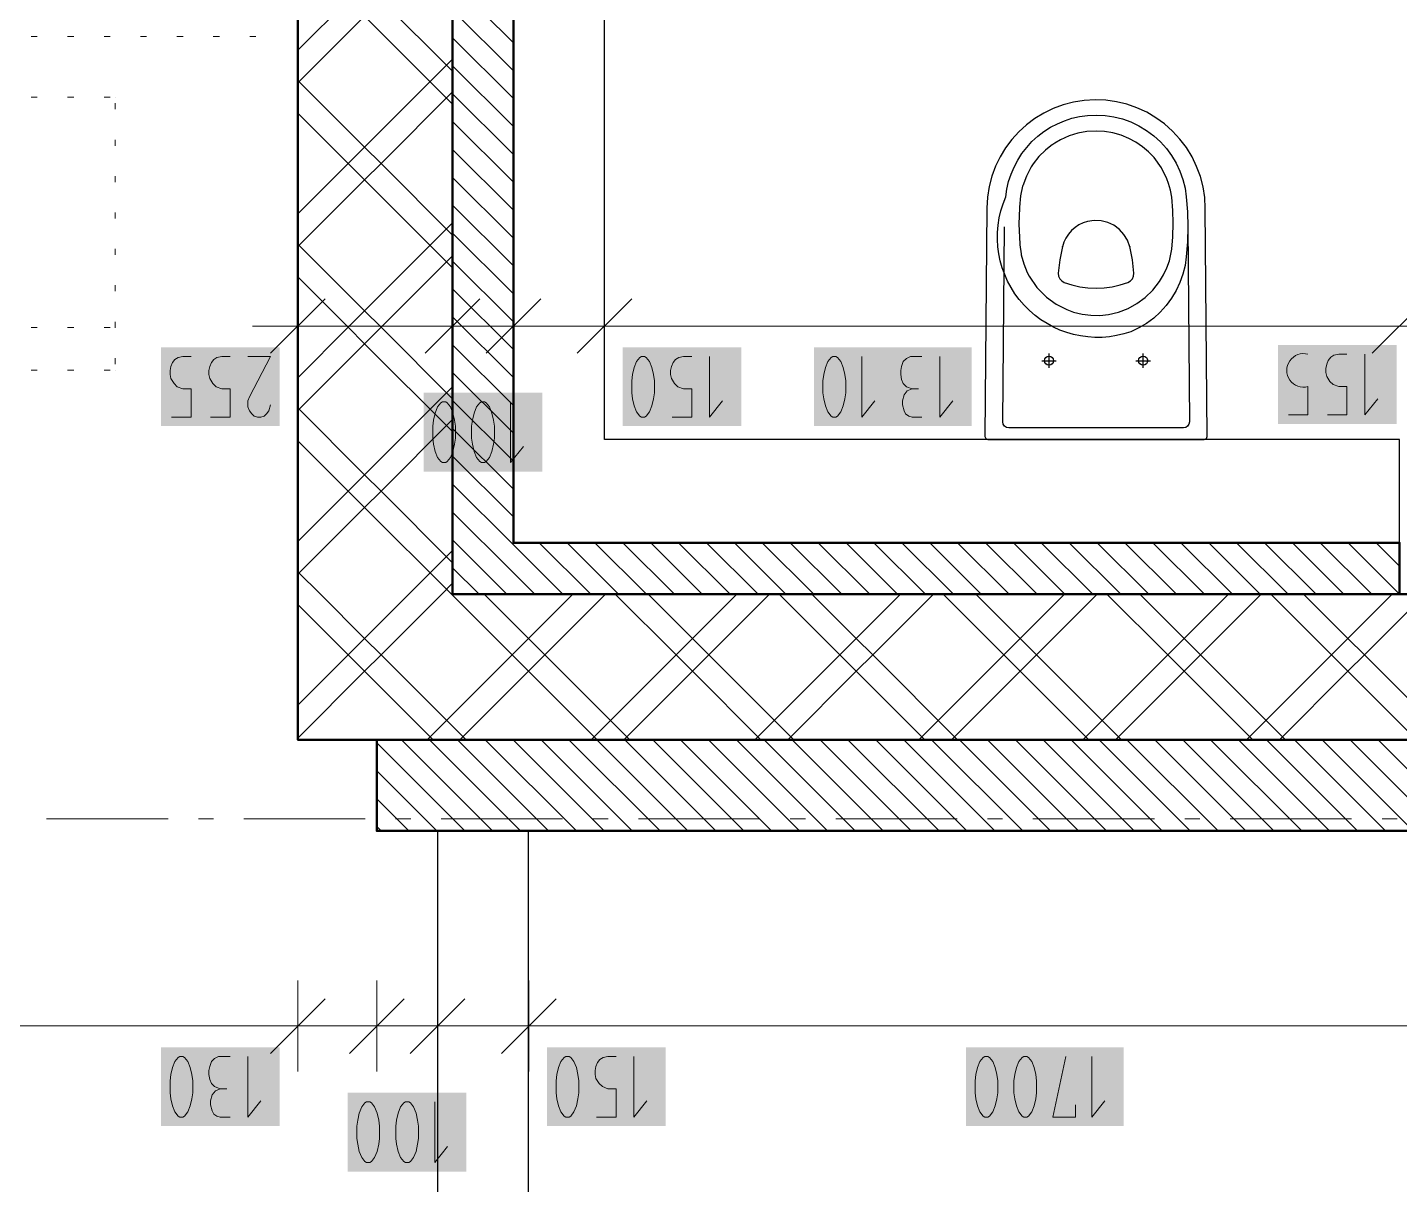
# Model space of a CAD drawing. Header units: millimetres. Extents: x 0 to 594, y 0 to 420.
# Drawn here: x 88.63 to 111.8, y 249.04 to 268.59 of the extents above; entities that cross this region are included whole.
import ezdxf

# ---------------------------------------------------------------- set-up
doc = ezdxf.new("R2010")
doc.units = ezdxf.units.MM
doc.header["$LTSCALE"] = 8
for name, color, linetype in [('PDF_Instalacni prizdivka do 1m', 7, 'Continuous'), ('PDF_Koty delkove', 7, 'Continuous'), ('PDF_Nabytek', 7, 'Continuous'), ('PDF_Osy hlavni', 7, 'Continuous'), ('PDF_Pricky sadrokarton', 7, 'Continuous'), ('PDF_Sanita', 7, 'Continuous'), ('PDF_Steny akusticke', 7, 'Continuous')]:
    doc.layers.add(name, color=color, linetype=linetype)

msp = doc.modelspace()

# ---------------------------------------------------------------- linework, layer by layer
at = {"layer": 'PDF_Instalacni prizdivka do 1m', "lineweight": 25}
for points in [[(98.375, 261.629), (98.375, 284.64), (96.838, 284.64), (96.838, 261.629)], [(96.838, 261.629), (96.838, 259.886), (111.802, 259.886), (111.802, 261.629), (98.375, 261.629)]]:
    msp.add_lwpolyline(points, dxfattribs=at)
msp.add_lwpolyline([(95.556, 255.018), (95.556, 231.802), (97.094, 231.802), (97.094, 255.018)], close=True, dxfattribs=at)
at = {"layer": 'PDF_Koty delkove', "lineweight": 18}
for points in [[(93.199, 264.316), (93.199, 263.547), (93.199, 262.778)], [(95.812, 264.316), (95.812, 263.547), (95.812, 262.778)], [(96.838, 264.316), (96.838, 263.547), (96.838, 262.778)], [(98.375, 264.316), (98.375, 263.547), (98.375, 262.778)], [(93.66, 264.008), (92.738, 263.086)], [(96.274, 264.008), (95.351, 263.086)], [(97.299, 264.008), (96.376, 263.086)], [(98.836, 264.008), (97.914, 263.086)], [(112.264, 264.008), (111.341, 263.086)], [(93.199, 263.547), (92.43, 263.547)], [(101.421, 263.547), (98.375, 263.547), (96.838, 263.547), (95.812, 263.547), (93.199, 263.547)], [(123.846, 263.547), (121.642, 263.547), (120.764, 263.547), (115.442, 263.547), (113.391, 263.547), (111.802, 263.547), (111.094, 263.547), (110.239, 263.547), (107.305, 263.547), (101.421, 263.547)], [(91.067, 262.009), (91.396, 262.009), (91.396, 262.487), (91.258, 262.487), (91.163, 262.522), (91.108, 262.573), (91.054, 262.658), (91.04, 262.726), (91.04, 262.795), (91.054, 262.863), (91.081, 262.931), (91.122, 262.982), (91.176, 263.017), (91.258, 263.034), (91.396, 263.034)], [(91.724, 262.009), (92.053, 262.009), (92.053, 262.487), (91.915, 262.487), (91.82, 262.522), (91.765, 262.573), (91.711, 262.658), (91.697, 262.726), (91.697, 262.795), (91.711, 262.863), (91.738, 262.931), (91.779, 262.982), (91.833, 263.017), (91.915, 263.034), (92.053, 263.034)], [(92.354, 263.034), (92.738, 263.034), (92.381, 262.351), (92.354, 262.282), (92.354, 262.18), (92.381, 262.112), (92.422, 262.061), (92.463, 262.026), (92.518, 262.009), (92.572, 262.009), (92.627, 262.026), (92.669, 262.061), (92.71, 262.112), (92.738, 262.213)], [(99.52, 262.009), (99.849, 262.009), (99.849, 262.487), (99.711, 262.487), (99.616, 262.522), (99.561, 262.573), (99.507, 262.658), (99.493, 262.726), (99.493, 262.795), (99.507, 262.863), (99.534, 262.931), (99.575, 262.982), (99.629, 263.017), (99.711, 263.034), (99.849, 263.034)], [(100.15, 263.034), (100.15, 262.009), (100.369, 262.282)], [(102.436, 262.726), (102.408, 262.846), (102.367, 262.948), (102.313, 263.017), (102.285, 263.034), (102.23, 263.034), (102.203, 263.017), (102.148, 262.948), (102.107, 262.846), (102.08, 262.726), (102.066, 262.623)], [(102.723, 263.034), (102.723, 262.009), (102.942, 262.282)], [(103.736, 263.034), (103.545, 263.034), (103.476, 263), (103.421, 262.948), (103.394, 262.863), (103.38, 262.795), (103.38, 262.726), (103.394, 262.641), (103.421, 262.573), (103.476, 262.522), (103.572, 262.487)], [(104.037, 263.034), (104.037, 262.009), (104.256, 262.282)], [(110.585, 262.046), (110.913, 262.046), (110.913, 262.523), (110.776, 262.523), (110.681, 262.558), (110.626, 262.61), (110.572, 262.695), (110.558, 262.762), (110.558, 262.831), (110.572, 262.9), (110.599, 262.967), (110.64, 263.019), (110.694, 263.053), (110.776, 263.071), (110.913, 263.071)], [(111.215, 263.071), (111.215, 262.046), (111.433, 262.318)], [(102.066, 262.623), (102.066, 262.418), (102.08, 262.317), (102.107, 262.197), (102.148, 262.095), (102.203, 262.026), (102.23, 262.009), (102.285, 262.009), (102.313, 262.026), (102.367, 262.095), (102.408, 262.197), (102.436, 262.317), (102.45, 262.418), (102.45, 262.623), (102.436, 262.726)], [(103.736, 262.009), (103.572, 262.009), (103.517, 262.026), (103.462, 262.061), (103.435, 262.112), (103.407, 262.213), (103.407, 262.282), (103.435, 262.385), (103.49, 262.453), (103.572, 262.487), (103.681, 262.487)], [(96.79, 262.266), (96.79, 261.241), (97.009, 261.513)], [(93.199, 252.489), (93.199, 251.721), (93.199, 250.952)], [(94.531, 252.489), (94.531, 251.721), (94.531, 250.952)], [(95.556, 252.489), (95.556, 251.721), (95.556, 250.952)], [(97.099, 252.489), (97.099, 251.721), (97.099, 250.952)], [(93.66, 252.182), (92.738, 251.259)], [(94.993, 252.182), (94.07, 251.259)], [(96.018, 252.182), (95.095, 251.259)], [(97.56, 252.182), (96.638, 251.259)], [(123.744, 251.721), (121.642, 251.721), (121.586, 251.721), (117.226, 251.721), (116.112, 251.721), (114.524, 251.721), (111.78, 251.721), (109.574, 251.721), (105.828, 251.721), (100.809, 251.721), (97.099, 251.721), (95.556, 251.721), (94.531, 251.721), (93.199, 251.721), (91.378, 251.721), (65.422, 251.721)], [(92.053, 251.208), (91.861, 251.208), (91.793, 251.173), (91.738, 251.122), (91.711, 251.037), (91.697, 250.968), (91.697, 250.9), (91.711, 250.815), (91.738, 250.747), (91.793, 250.696), (91.888, 250.661)], [(92.354, 251.208), (92.354, 250.183), (92.572, 250.456)], [(98.244, 250.183), (98.572, 250.183), (98.572, 250.661), (98.435, 250.661), (98.34, 250.696), (98.285, 250.747), (98.231, 250.832), (98.217, 250.9), (98.217, 250.968), (98.231, 251.037), (98.258, 251.105), (98.299, 251.156), (98.353, 251.191), (98.435, 251.208), (98.572, 251.208)], [(98.874, 251.208), (98.874, 250.183), (99.092, 250.456)], [(104.634, 250.797), (104.634, 250.592), (104.648, 250.491), (104.675, 250.371), (104.716, 250.268), (104.77, 250.2), (104.798, 250.183), (104.852, 250.183), (104.88, 250.2), (104.934, 250.268), (104.975, 250.371), (105.003, 250.491), (105.017, 250.592), (105.017, 250.797), (105.003, 250.9), (104.975, 251.02), (104.934, 251.122), (104.88, 251.191), (104.852, 251.208), (104.798, 251.208), (104.77, 251.191)], [(104.77, 251.191), (104.716, 251.122), (104.675, 251.02), (104.648, 250.9), (104.634, 250.797)], [(106.331, 250.387), (106.331, 250.183), (105.948, 250.183), (106.166, 251.208)], [(106.605, 251.208), (106.605, 250.183), (106.823, 250.456)], [(91.751, 250.286), (91.724, 250.387), (91.724, 250.456), (91.751, 250.558), (91.806, 250.627), (91.888, 250.661), (91.998, 250.661)], [(92.053, 250.183), (91.888, 250.183), (91.833, 250.2), (91.779, 250.234), (91.751, 250.286)], [(94.934, 249.499), (94.988, 249.431), (95.016, 249.414), (95.07, 249.414), (95.098, 249.431), (95.152, 249.499), (95.194, 249.602), (95.221, 249.722), (95.235, 249.823), (95.235, 250.028), (95.221, 250.131), (95.194, 250.251), (95.152, 250.353), (95.098, 250.422), (95.07, 250.439), (95.016, 250.439), (94.988, 250.422), (94.934, 250.353), (94.893, 250.251), (94.866, 250.131), (94.852, 250.028)], [(95.509, 250.439), (95.509, 249.414), (95.727, 249.687)], [(94.852, 250.028), (94.852, 249.823), (94.866, 249.722), (94.893, 249.602), (94.934, 249.499)]]:
    msp.add_lwpolyline(points, dxfattribs=at)
for points in [[(98.836, 262.623), (98.836, 262.418), (98.85, 262.317), (98.877, 262.197), (98.918, 262.095), (98.972, 262.026), (99, 262.009), (99.054, 262.009), (99.082, 262.026), (99.137, 262.095), (99.178, 262.197), (99.206, 262.317), (99.22, 262.418), (99.22, 262.623), (99.206, 262.726), (99.178, 262.846), (99.137, 262.948), (99.082, 263.017), (99.054, 263.034), (99, 263.034), (98.972, 263.017), (98.918, 262.948), (98.877, 262.846), (98.85, 262.726)], [(95.476, 261.855), (95.476, 261.65), (95.49, 261.548), (95.517, 261.428), (95.558, 261.326), (95.612, 261.257), (95.64, 261.241), (95.695, 261.241), (95.722, 261.257), (95.777, 261.326), (95.818, 261.428), (95.846, 261.548), (95.86, 261.65), (95.86, 261.855), (95.846, 261.957), (95.818, 262.077), (95.777, 262.18), (95.722, 262.248), (95.695, 262.266), (95.64, 262.266), (95.612, 262.248), (95.558, 262.18), (95.517, 262.077), (95.49, 261.957)], [(96.133, 261.855), (96.133, 261.65), (96.147, 261.548), (96.174, 261.428), (96.215, 261.326), (96.269, 261.257), (96.297, 261.241), (96.352, 261.241), (96.379, 261.257), (96.434, 261.326), (96.475, 261.428), (96.503, 261.548), (96.517, 261.65), (96.517, 261.855), (96.503, 261.957), (96.475, 262.077), (96.434, 262.18), (96.379, 262.248), (96.352, 262.266), (96.297, 262.266), (96.269, 262.248), (96.215, 262.18), (96.174, 262.077), (96.147, 261.957)], [(91.04, 250.797), (91.04, 250.592), (91.054, 250.491), (91.081, 250.371), (91.122, 250.268), (91.176, 250.2), (91.204, 250.183), (91.258, 250.183), (91.286, 250.2), (91.341, 250.268), (91.382, 250.371), (91.409, 250.491), (91.423, 250.592), (91.423, 250.797), (91.409, 250.9), (91.382, 251.02), (91.341, 251.122), (91.286, 251.191), (91.258, 251.208), (91.204, 251.208), (91.176, 251.191), (91.122, 251.122), (91.081, 251.02), (91.054, 250.9)], [(97.56, 250.797), (97.56, 250.592), (97.574, 250.491), (97.601, 250.371), (97.642, 250.268), (97.696, 250.2), (97.724, 250.183), (97.778, 250.183), (97.806, 250.2), (97.86, 250.268), (97.901, 250.371), (97.929, 250.491), (97.943, 250.592), (97.943, 250.797), (97.929, 250.9), (97.901, 251.02), (97.86, 251.122), (97.806, 251.191), (97.778, 251.208), (97.724, 251.208), (97.696, 251.191), (97.642, 251.122), (97.601, 251.02), (97.574, 250.9)], [(105.291, 250.797), (105.291, 250.592), (105.305, 250.491), (105.332, 250.371), (105.373, 250.268), (105.427, 250.2), (105.455, 250.183), (105.509, 250.183), (105.537, 250.2), (105.591, 250.268), (105.632, 250.371), (105.66, 250.491), (105.674, 250.592), (105.674, 250.797), (105.66, 250.9), (105.632, 251.02), (105.591, 251.122), (105.537, 251.191), (105.509, 251.208), (105.455, 251.208), (105.427, 251.191), (105.373, 251.122), (105.332, 251.02), (105.305, 250.9)], [(94.195, 250.028), (94.195, 249.823), (94.209, 249.722), (94.236, 249.602), (94.277, 249.499), (94.331, 249.431), (94.359, 249.414), (94.413, 249.414), (94.441, 249.431), (94.495, 249.499), (94.536, 249.602), (94.564, 249.722), (94.578, 249.823), (94.578, 250.028), (94.564, 250.131), (94.536, 250.251), (94.495, 250.353), (94.441, 250.422), (94.413, 250.439), (94.359, 250.439), (94.331, 250.422), (94.277, 250.353), (94.236, 250.251), (94.209, 250.131)]]:
    msp.add_lwpolyline(points, close=True, dxfattribs=at)
msp.add_lwpolyline([(109.928, 262.046), (110.256, 262.046), (110.256, 262.523, -1.30692), (110.256, 263.071)], format="xyb", dxfattribs=at)
at = {"layer": 'PDF_Koty delkove', "color": 7, "lineweight": 18, "true_color": 0xffffff, "transparency": 33554559}
for points in [[(111.752, 263.225), (109.747, 263.225), (111.752, 261.892), (109.747, 261.892)], [(92.891, 263.188), (90.886, 263.188), (92.891, 261.856), (90.886, 261.856)], [(100.687, 263.188), (98.682, 263.188), (100.687, 261.856), (98.682, 261.856)], [(104.575, 263.188), (101.913, 263.188), (104.575, 261.856), (101.913, 261.856)], [(97.327, 262.42), (95.323, 262.42), (97.327, 261.087), (95.323, 261.087)], [(92.891, 251.362), (90.886, 251.362), (92.891, 250.029), (90.886, 250.029)], [(99.411, 251.362), (97.406, 251.362), (99.411, 250.029), (97.406, 250.029)], [(107.142, 251.362), (104.48, 251.362), (107.142, 250.029), (104.48, 250.029)], [(96.046, 250.593), (94.041, 250.593), (96.046, 249.261), (94.041, 249.261)]]:
    msp.add_solid(points, dxfattribs=at)
at = {"layer": 'PDF_Nabytek', "lineweight": 13}
for points in [[(88.799, 268.44), (88.696, 268.44)], [(89.414, 268.44), (89.311, 268.44)], [(90.029, 268.44), (89.926, 268.44)], [(90.644, 268.44), (90.541, 268.44)], [(91.259, 268.44), (91.156, 268.44)], [(91.874, 268.44), (91.771, 268.44)], [(92.489, 268.44), (92.386, 268.44)], [(88.799, 267.415), (88.696, 267.415)], [(89.414, 267.415), (89.311, 267.415)], [(90.029, 267.415), (89.926, 267.415)], [(90.116, 267.415), (90.116, 267.415)], [(90.116, 267.415), (90.116, 267.415)], [(90.116, 267.208), (90.116, 267.31)], [(90.116, 266.593), (90.116, 266.695)], [(90.116, 265.978), (90.116, 266.08)], [(90.116, 265.363), (90.116, 265.465)], [(90.116, 264.748), (90.116, 264.85)], [(90.116, 264.133), (90.116, 264.235)], [(88.799, 263.52), (88.696, 263.52)], [(89.414, 263.52), (89.311, 263.52)], [(90.029, 263.52), (89.926, 263.52)], [(90.116, 263.518), (90.116, 263.62)], [(90.116, 263.52), (90.116, 263.52)], [(90.116, 262.903), (90.116, 263.005)], [(88.799, 262.803), (88.696, 262.803)], [(89.414, 262.803), (89.311, 262.803)], [(90.029, 262.803), (89.926, 262.803)], [(90.116, 262.803), (90.116, 262.803)], [(90.116, 262.803), (90.116, 262.803)]]:
    msp.add_lwpolyline(points, dxfattribs=at)
at = {"layer": 'PDF_Osy hlavni', "lineweight": 18}
for points in [[(91.006, 255.223), (88.956, 255.223)], [(91.775, 255.223), (91.518, 255.223)], [(94.337, 255.223), (92.287, 255.223)], [(95.106, 255.223), (94.85, 255.223)], [(97.668, 255.223), (95.618, 255.223)], [(98.437, 255.223), (98.181, 255.223)], [(101, 255.223), (98.95, 255.223)], [(101.768, 255.223), (101.512, 255.223)], [(104.331, 255.223), (102.281, 255.223)], [(105.1, 255.223), (104.843, 255.223)], [(107.662, 255.223), (105.612, 255.223)], [(108.431, 255.223), (108.175, 255.223)], [(110.993, 255.223), (108.943, 255.223)], [(111.762, 255.223), (111.506, 255.223)]]:
    msp.add_lwpolyline(points, dxfattribs=at)
at = {"layer": 'PDF_Pricky sadrokarton', "lineweight": 50}
msp.add_lwpolyline([(95.812, 284.64), (95.812, 259.015), (96.838, 259.015), (111.802, 259.015), (111.802, 259.886), (96.838, 259.886), (96.838, 261.629), (96.838, 284.64)], close=True, dxfattribs=at)
at = {"layer": 'PDF_Pricky sadrokarton', "lineweight": 9}
for points in [[(96.838, 268.33), (95.812, 269.355)], [(96.838, 267.859), (95.812, 268.884)], [(96.838, 267.388), (95.812, 268.413)], [(96.838, 266.917), (95.812, 267.942)], [(96.838, 266.446), (95.812, 267.471)], [(96.838, 265.975), (95.812, 267)], [(96.838, 265.504), (95.812, 266.529)], [(96.838, 265.032), (95.812, 266.057)], [(96.838, 264.561), (95.812, 265.586)], [(96.838, 264.09), (95.812, 265.115)], [(96.838, 263.619), (95.812, 264.644)], [(96.838, 263.148), (95.812, 264.173)], [(96.838, 262.677), (95.812, 263.702)], [(96.838, 262.206), (95.812, 263.231)], [(96.838, 261.735), (95.812, 262.76)], [(96.838, 261.264), (95.812, 262.289)], [(96.838, 260.792), (95.812, 261.817)], [(96.838, 260.321), (95.812, 261.346)], [(96.838, 259.85), (95.812, 260.875)], [(97.201, 259.015), (96.838, 259.379), (95.812, 260.404)], [(96.73, 259.015), (95.812, 259.933)], [(97.673, 259.015), (96.838, 259.85)], [(98.144, 259.015), (97.272, 259.886)], [(98.615, 259.015), (97.744, 259.886)], [(99.086, 259.015), (98.215, 259.886)], [(99.557, 259.015), (98.686, 259.886)], [(100.028, 259.015), (99.157, 259.886)], [(100.499, 259.015), (99.628, 259.886)], [(100.97, 259.015), (100.099, 259.886)], [(101.441, 259.015), (100.57, 259.886)], [(101.912, 259.015), (101.041, 259.886)], [(102.384, 259.015), (101.512, 259.886)], [(102.855, 259.015), (101.983, 259.886)], [(103.326, 259.015), (102.455, 259.886)], [(103.797, 259.015), (102.926, 259.886)], [(104.268, 259.015), (103.397, 259.886)], [(104.739, 259.015), (103.868, 259.886)], [(105.21, 259.015), (104.339, 259.886)], [(105.681, 259.015), (104.81, 259.886)], [(106.152, 259.015), (105.281, 259.886)], [(106.624, 259.015), (105.752, 259.886)], [(107.095, 259.015), (106.223, 259.886)], [(107.566, 259.015), (106.695, 259.886)], [(108.037, 259.015), (107.166, 259.886)], [(108.508, 259.015), (107.637, 259.886)], [(108.979, 259.015), (108.108, 259.886)], [(109.45, 259.015), (108.579, 259.886)], [(109.921, 259.015), (109.05, 259.886)], [(110.392, 259.015), (109.521, 259.886)], [(110.863, 259.015), (109.992, 259.886)], [(111.335, 259.015), (110.463, 259.886)], [(111.802, 259.019), (110.934, 259.886)], [(111.802, 259.49), (111.406, 259.886)], [(96.259, 259.015), (95.812, 259.462)], [(96.017, 255.018), (94.531, 256.503)], [(96.488, 255.018), (94.95, 256.555)], [(96.959, 255.018), (95.421, 256.555)], [(97.43, 255.018), (95.893, 256.555)], [(97.901, 255.018), (96.364, 256.555)], [(98.372, 255.018), (96.835, 256.555)], [(98.843, 255.018), (97.306, 256.555)], [(99.314, 255.018), (97.777, 256.555)], [(99.786, 255.018), (98.248, 256.555)], [(100.257, 255.018), (98.719, 256.555)], [(100.728, 255.018), (99.19, 256.555)], [(101.199, 255.018), (99.661, 256.555)], [(101.67, 255.018), (100.133, 256.555)], [(102.141, 255.018), (100.604, 256.555)], [(102.612, 255.018), (101.075, 256.555)], [(103.083, 255.018), (101.546, 256.555)], [(103.554, 255.018), (102.017, 256.555)], [(104.026, 255.018), (102.488, 256.555)], [(104.497, 255.018), (102.959, 256.555)], [(104.968, 255.018), (103.43, 256.555)], [(105.439, 255.018), (103.901, 256.555)], [(105.91, 255.018), (104.372, 256.555)], [(106.381, 255.018), (104.844, 256.555)], [(106.852, 255.018), (105.315, 256.555)], [(107.323, 255.018), (105.786, 256.555)], [(107.794, 255.018), (106.257, 256.555)], [(108.266, 255.018), (106.728, 256.555)], [(108.737, 255.018), (107.199, 256.555)], [(109.208, 255.018), (107.67, 256.555)], [(109.679, 255.018), (108.141, 256.555)], [(110.15, 255.018), (108.612, 256.555)], [(110.621, 255.018), (109.084, 256.555)], [(111.092, 255.018), (109.555, 256.555)], [(111.563, 255.018), (110.026, 256.555)], [(112.034, 255.018), (110.497, 256.555)], [(112.505, 255.018), (110.968, 256.555)], [(112.977, 255.018), (111.439, 256.555)], [(95.546, 255.018), (94.531, 256.032)], [(95.075, 255.018), (94.531, 255.561)], [(94.603, 255.018), (94.531, 255.09)], [(95.075, 255.018), (95.075, 255.018)], [(95.556, 255.007), (95.546, 255.018)]]:
    msp.add_lwpolyline(points, dxfattribs=at)
at = {"layer": 'PDF_Pricky sadrokarton', "lineweight": 50}
for points in [[(95.556, 255.018), (97.094, 255.018), (114.524, 255.018), (114.524, 256.555), (94.531, 256.555), (94.531, 255.018)], [(94.531, 255.018), (94.531, 255.017), (95.556, 255.017), (95.556, 255.018)]]:
    msp.add_lwpolyline(points, dxfattribs=at)
at = {"layer": 'PDF_Sanita', "lineweight": 25}
for points in [[(104.833, 265.539), (104.799, 261.681), (104.799, 261.68), (104.814, 261.644), (104.85, 261.629), (108.505, 261.629), (108.505, 261.629), (108.541, 261.644), (108.556, 261.681), (108.522, 265.539), (108.512, 265.72), (108.484, 265.899), (108.439, 266.074), (108.376, 266.243), (108.298, 266.406), (108.203, 266.561), (108.094, 266.705), (107.97, 266.839), (107.835, 266.96), (107.688, 267.066), (107.532, 267.158), (107.368, 267.234), (107.197, 267.293), (107.022, 267.336), (106.843, 267.36), (106.661, 267.368, 0.409112)], [(105.154, 265.728), (105.172, 265.858), (105.201, 265.986), (105.241, 266.112), (105.292, 266.233), (105.354, 266.35), (105.425, 266.461), (105.506, 266.565), (105.595, 266.663), (105.692, 266.752), (105.797, 266.833), (105.908, 266.904), (106.025, 266.965), (106.146, 267.016), (106.271, 267.056), (106.4, 267.086), (106.531, 267.104), (106.681, 267.111), (106.831, 267.104), (106.979, 267.081), (107.125, 267.045), (107.266, 266.994), (107.402, 266.929), (107.531, 266.851), (107.651, 266.761), (107.763, 266.66), (107.864, 266.548), (107.953, 266.427), (108.03, 266.298), (108.094, 266.163), (108.144, 266.022), (108.18, 265.876), (108.201, 265.729), (108.219, 265.474), (108.225, 265.221), (108.219, 264.968), (108.201, 264.714), (108.18, 264.567), (108.144, 264.421), (108.093, 264.28), (108.03, 264.144), (107.953, 264.015), (107.863, 263.894), (107.762, 263.783), (107.651, 263.681), (107.53, 263.591), (107.401, 263.514), (107.266, 263.449, -0.655066)]]:
    msp.add_lwpolyline(points, format="xyb", close=True, dxfattribs=at)
for points in [[(107.818, 264.41), (107.874, 264.53), (107.915, 264.649), (107.957, 264.844), (107.973, 265.052), (107.973, 265.052), (107.978, 265.283), (107.974, 265.496), (107.957, 265.725), (107.936, 265.841), (107.903, 265.955), (107.903, 265.955), (107.874, 266.036), (107.874, 266.036), (107.78, 266.222), (107.657, 266.391), (107.564, 266.489), (107.462, 266.576), (107.351, 266.651), (107.233, 266.715), (107.1, 266.77), (106.962, 266.809), (106.821, 266.833), (106.677, 266.841), (106.522, 266.831), (106.369, 266.804), (106.221, 266.758), (106.079, 266.694), (106.079, 266.694), (105.981, 266.637), (105.949, 266.616), (105.937, 266.608)], [(105.937, 266.608), (105.885, 266.569), (105.822, 266.517), (105.713, 266.408), (105.617, 266.287), (105.584, 266.237), (105.5, 266.081), (105.439, 265.915), (105.437, 265.909), (105.402, 265.747), (105.384, 265.557), (105.384, 265.557), (105.383, 265.538), (105.376, 265.271), (105.389, 264.928), (105.39, 264.916), (105.411, 264.765), (105.413, 264.752), (105.455, 264.599), (105.516, 264.452), (105.549, 264.388), (105.678, 264.198), (105.839, 264.034), (106.001, 263.916), (106.181, 263.824), (106.296, 263.783), (106.441, 263.747), (106.59, 263.728), (106.74, 263.727), (106.889, 263.743), (107.056, 263.782), (107.217, 263.843), (107.367, 263.925), (107.506, 264.026), (107.638, 264.153), (107.75, 264.297), (107.75, 264.297), (107.818, 264.41)], [(106.978, 265.248), (106.874, 265.297), (106.762, 265.325), (106.648, 265.33), (106.534, 265.313), (106.459, 265.289), (106.387, 265.254), (106.322, 265.211), (106.262, 265.159), (106.21, 265.099), (106.167, 265.033), (106.132, 264.962), (106.108, 264.887), (106.108, 264.888), (106.063, 264.664), (106.039, 264.437), (106.044, 264.388), (106.064, 264.344), (106.097, 264.308), (106.139, 264.284)], [(108.225, 265.221), (108.254, 261.927), (108.246, 261.888), (108.224, 261.854), (108.191, 261.832), (108.152, 261.824), (108.151, 261.824), (105.203, 261.824), (105.203, 261.824), (105.163, 261.832), (105.13, 261.854), (105.108, 261.888), (105.101, 261.927), (105.13, 265.221)], [(106.139, 264.284), (106.27, 264.242), (106.404, 264.211), (106.54, 264.193), (106.677, 264.187), (106.815, 264.193), (106.951, 264.211), (107.085, 264.242), (107.216, 264.284), (107.258, 264.308), (107.291, 264.344), (107.31, 264.388), (107.315, 264.437), (107.292, 264.664), (107.247, 264.888), (107.247, 264.887), (107.208, 264.996), (107.149, 265.094), (107.071, 265.179), (106.978, 265.248)], [(105.473, 264.552), (105.481, 264.53)], [(105.883, 262.838), (105.883, 263.084)], [(107.472, 262.838), (107.472, 263.084)], [(105.76, 262.961), (106.006, 262.961)], [(107.349, 262.961), (107.595, 262.961)], [(105.909, 261.629), (105.883, 261.629)], [(107.472, 261.629), (107.446, 261.629)]]:
    msp.add_lwpolyline(points, dxfattribs=at)
for centre, radius in [((105.883, 262.961), 0.0768), ((107.472, 262.961), 0.0769)]:
    msp.add_circle(centre, radius, dxfattribs=at)
at = {"layer": 'PDF_Steny akusticke', "lineweight": 50}
for points in [[(93.199, 285.972), (80.284, 285.972), (80.284, 283.512), (80.284, 283.512), (80.284, 283.359), (93.199, 283.359), (93.199, 259.015)], [(95.812, 259.015), (95.812, 284.64), (95.812, 285.972), (93.199, 285.972)], [(93.199, 259.015), (93.199, 256.555), (94.531, 256.555), (114.524, 256.555), (116.112, 256.555), (121.642, 256.555), (121.642, 259.015), (113.391, 259.015), (111.802, 259.015), (95.812, 259.015)]]:
    msp.add_lwpolyline(points, dxfattribs=at)
at = {"layer": 'PDF_Steny akusticke', "lineweight": 9}
for points in [[(93.199, 268.209), (94.05, 269.06), (94.326, 269.337), (95.812, 270.823)], [(95.812, 267.851), (94.603, 269.06), (94.326, 269.337), (93.199, 270.464)], [(93.199, 267.656), (94.326, 268.783), (94.603, 269.06), (95.812, 270.27)], [(95.812, 267.297), (94.326, 268.783)], [(93.199, 265.442), (94.05, 266.293), (94.326, 266.569), (95.812, 268.056)], [(95.812, 265.083), (94.603, 266.293), (94.326, 266.569), (93.199, 267.697)], [(95.812, 264.53), (94.326, 266.016), (94.603, 266.293), (95.812, 267.502)], [(94.05, 266.293), (93.199, 267.143)], [(94.326, 266.016), (94.05, 266.293)], [(93.199, 264.888), (94.326, 266.016)], [(94.326, 263.802), (95.812, 265.288)], [(95.812, 262.316), (94.603, 263.525), (94.326, 263.802), (93.199, 264.929)], [(94.326, 263.248), (94.603, 263.525), (95.812, 264.735)], [(94.05, 263.525), (93.199, 264.376)], [(93.199, 262.674), (94.05, 263.525), (94.326, 263.802)], [(94.326, 263.248), (94.05, 263.525)], [(95.812, 261.762), (94.326, 263.248), (93.199, 262.121)], [(94.326, 261.034), (95.812, 262.521)], [(95.812, 259.548), (94.603, 260.758), (94.326, 261.034), (93.199, 262.162)], [(93.199, 259.353), (94.326, 260.481), (94.603, 260.758), (95.812, 261.967)], [(94.05, 260.758), (93.199, 261.608)], [(93.199, 259.907), (94.05, 260.758), (94.326, 261.034)], [(94.326, 260.481), (94.05, 260.758)], [(95.792, 259.015), (94.326, 260.481)], [(95.075, 259.015), (95.812, 259.753)], [(93.578, 259.015), (93.199, 259.394)], [(95.628, 259.015), (95.812, 259.2)], [(93.199, 256.586), (94.326, 257.713), (94.603, 257.99), (95.628, 259.015)], [(94.05, 257.99), (93.199, 258.841)], [(94.603, 257.99), (94.326, 258.267), (93.578, 259.015)], [(94.326, 258.267), (95.075, 259.015)], [(97.842, 259.015), (97.094, 258.267), (96.817, 257.99), (95.792, 259.015)], [(95.936, 256.555), (97.094, 257.713), (97.37, 257.99), (98.395, 259.015)], [(97.37, 257.99), (97.094, 258.267), (96.345, 259.015)], [(99.584, 257.99), (98.559, 259.015)], [(99.584, 257.99), (99.861, 258.267), (99.113, 259.015)], [(101.573, 256.555), (100.138, 257.99), (99.861, 258.267), (100.609, 259.015)], [(100.138, 257.99), (101.163, 259.015)], [(102.352, 257.99), (101.327, 259.015)], [(104.34, 256.555), (102.905, 257.99), (102.629, 258.267), (101.88, 259.015)], [(102.352, 257.99), (102.629, 258.267), (103.377, 259.015)], [(102.629, 257.713), (102.905, 257.99), (103.93, 259.015)], [(105.119, 257.99), (104.094, 259.015)], [(107.108, 256.555), (105.673, 257.99), (105.396, 258.267), (104.648, 259.015)], [(105.119, 257.99), (105.396, 258.267), (106.144, 259.015)], [(105.673, 257.99), (106.698, 259.015)], [(107.887, 257.99), (106.862, 259.015)], [(109.875, 256.555), (108.44, 257.99), (108.164, 258.267), (107.415, 259.015)], [(108.164, 258.267), (108.912, 259.015)], [(108.164, 257.713), (108.44, 257.99), (109.465, 259.015)], [(111.679, 259.015), (110.931, 258.267), (110.654, 257.99), (109.629, 259.015)], [(112.643, 256.555), (111.208, 257.99), (110.931, 258.267), (110.183, 259.015)], [(110.931, 257.713), (111.208, 257.99), (112.233, 259.015)], [(94.05, 257.99), (94.326, 258.267)], [(107.887, 257.99), (108.164, 258.267)], [(95.484, 256.555), (94.326, 257.713), (94.05, 257.99), (93.199, 257.139)], [(96.038, 256.555), (94.603, 257.99)], [(98.252, 256.555), (97.094, 257.713), (96.817, 257.99), (95.382, 256.555)], [(98.805, 256.555), (97.37, 257.99)], [(99.861, 257.713), (99.584, 257.99), (98.149, 256.555)], [(99.861, 257.713), (100.138, 257.99)], [(101.47, 256.555), (102.629, 257.713), (102.352, 257.99), (100.917, 256.555)], [(104.238, 256.555), (105.396, 257.713), (105.119, 257.99), (103.684, 256.555)], [(105.396, 257.713), (105.673, 257.99)], [(107.005, 256.555), (108.164, 257.713), (107.887, 257.99), (106.452, 256.555)], [(109.773, 256.555), (110.931, 257.713), (110.654, 257.99), (109.219, 256.555)], [(101.019, 256.555), (99.861, 257.713), (98.703, 256.555)], [(103.787, 256.555), (102.629, 257.713)], [(106.554, 256.555), (105.396, 257.713)], [(109.322, 256.555), (108.164, 257.713)], [(112.089, 256.555), (110.931, 257.713)]]:
    msp.add_lwpolyline(points, dxfattribs=at)

doc.saveas('drawing.dxf')
